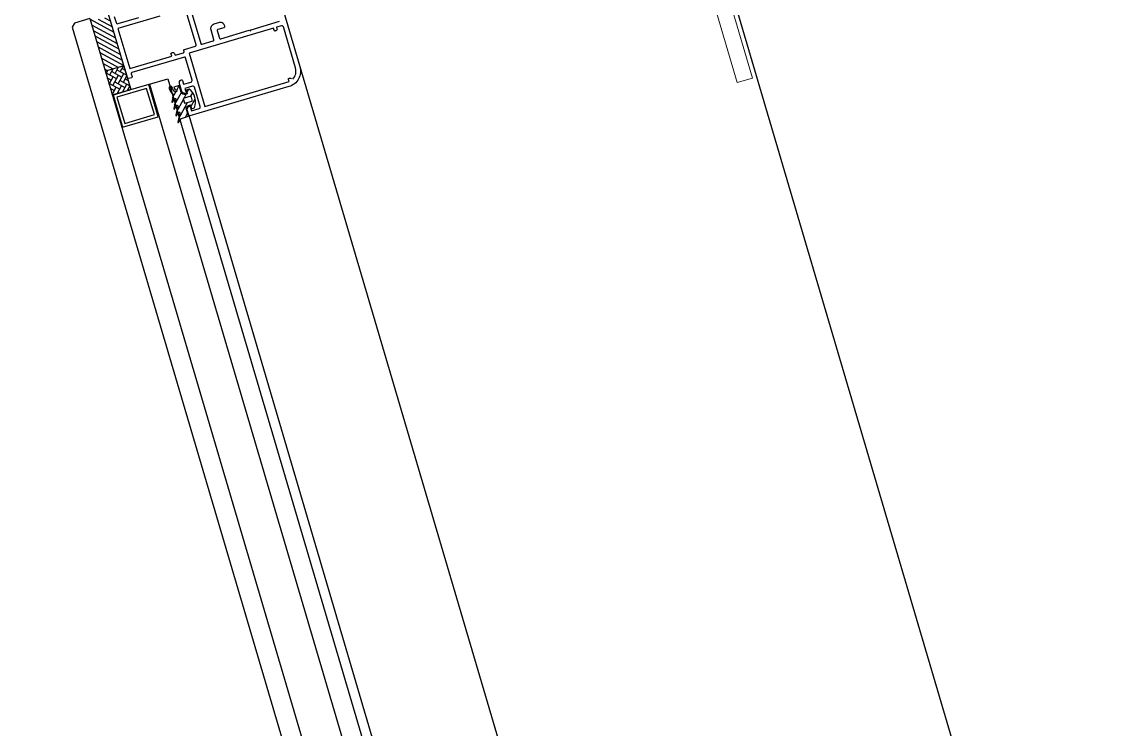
# Model space of a CAD drawing. Header units: millimetres. Extents: x 62878 to 70819, y -67946 to -61850.
# Drawn here: x 63477.15 to 63510.87, y -64941.22 to -64919.22 of the extents above; entities that cross this region are included whole.
import ezdxf

# ---------------------------------------------------------------- set-up
doc = ezdxf.new("R2010")
doc.units = ezdxf.units.MM
doc.layers.add('Dog_dos_yeni', color=63, linetype='Continuous', lineweight=5)
doc.layers.add('DOGRAMA', color=171, linetype='Continuous', lineweight=0)

msp = doc.modelspace()

# ---------------------------------------------------------------- hatches: boundary and pattern name
at = {"layer": 'DOGRAMA', "lineweight": -2}
h = msp.add_hatch(dxfattribs=at)
h.set_pattern_fill('ANSI31', color=256, scale=0.04, angle=433.5058, style=0)
h.set_pattern_definition([(331.42666, (63455.71252, -64789.3224), (0.06074198, 0.11153211), [])])
h.paths.add_polyline_path([(63480.223, -64920.336, -0.414214), (63480.242, -64920.301), (63479.873, -64919.052, -0.153231), (63479.269, -64919.126), (63479.674, -64920.497)])
h.paths.add_polyline_path([(63480.328, -64920.593), (63480.257, -64920.354, -0.414214), (63480.223, -64920.336), (63479.674, -64920.497), (63479.752, -64920.763)])
h = msp.add_hatch(dxfattribs=at)
h.set_pattern_fill('AR-HBONE', color=256, scale=0.03, angle=433.5058, style=0)
h.set_pattern_definition([(61.42666, (63516.07006, -64915.16394), (0.16277867, 0.04799068), [0.36, -0.12]), (331.42666, (63516.12745, -64915.05856), (0.16277867, 0.04799068), [0.36, -0.12])])
h.paths.add_polyline_path([(63480.476, -64921.095), (63480.546, -64921.335), (63479.971, -64921.505), (63479.752, -64920.763), (63480.328, -64920.593)])
h = msp.add_hatch(dxfattribs=at)
h.set_pattern_fill('ANSI31', color=256, scale=0.05, angle=433.5058, style=0)
h.set_pattern_definition([(61.42666, (63523.6476, -65019.7501), (0.13941514, -0.07592747), [])])
edge = h.paths.add_edge_path(flags=16)
edge.add_arc((63482.058, -64921.723), 0.4, 4.8897, 27.9636)
edge.add_line((63482.411, -64921.536), (63482.169, -64921.607))
edge.add_line((63482.169, -64921.607), (63482.215, -64921.76))
edge.add_line((63482.215, -64921.76), (63482.456, -64921.689))
edge = h.paths.add_edge_path()
edge.add_arc((63482.058, -64921.723), 0.5, 339.5568, 413.2966)
edge.add_line((63482.357, -64921.322), (63482.261, -64921.351))
edge.add_line((63482.261, -64921.351), (63482.295, -64921.466))
edge.add_line((63482.295, -64921.466), (63482.237, -64921.483))
edge.add_arc((63482.209, -64921.387), 0.1, 196.4267, 286.4267, ccw=False)
edge.add_line((63482.113, -64921.415), (63482.051, -64921.204))
edge.add_line((63482.051, -64921.204), (63481.878, -64921.255))
edge.add_line((63481.878, -64921.255), (63481.889, -64921.293))
edge.add_arc((63481.952, -64921.274), 0.065, 196.4267, 264.836)
edge.add_arc((63481.943, -64921.372), 0.0327, -109.0036, 84.836, ccw=False)
edge.add_arc((63482.025, -64921.226), 0.199, 192.077, 242.3429, ccw=False)
edge.add_arc((63481.782, -64921.283), 0.05, 17.9413, 195.4545)
edge.add_arc((63482.046, -64921.21), 0.323, 195.486, 234.8123)
edge.add_arc((63481.848, -64921.491), 0.02, -13.5733, 54.8123, ccw=False)
edge.add_line((63481.867, -64921.496), (63481.815, -64921.709))
edge.add_arc((63481.83, -64921.713), 0.015, 166.4267, 326.4267)
edge.add_line((63481.843, -64921.721), (63481.911, -64921.619))
edge.add_arc((63481.927, -64921.63), 0.02, -13.5733, 146.4267, ccw=False)
edge.add_line((63481.947, -64921.634), (63481.878, -64921.921))
edge.add_arc((63481.892, -64921.924), 0.015, 166.4267, 326.4267)
edge.add_line((63481.905, -64921.932), (63481.973, -64921.83))
edge.add_arc((63481.99, -64921.841), 0.02, -13.5733, 146.4267, ccw=False)
edge.add_line((63482.009, -64921.845), (63481.94, -64922.132))
edge.add_arc((63481.954, -64922.135), 0.015, 166.4267, 326.4267)
edge.add_line((63481.967, -64922.143), (63482.035, -64922.041))
edge.add_arc((63482.052, -64922.052), 0.02, -13.5733, 146.4267, ccw=False)
edge.add_line((63482.071, -64922.057), (63482.002, -64922.343))
edge.add_arc((63482.017, -64922.346), 0.015, 166.4267, 326.4267)
edge.add_line((63482.029, -64922.354), (63482.093, -64922.259))
edge.add_arc((63482.176, -64922.314), 0.1, 106.4267, 146.4267, ccw=False)
edge.add_line((63482.148, -64922.218), (63482.333, -64922.163))
edge.add_line((63482.333, -64922.163), (63482.271, -64921.952))
edge.add_arc((63482.367, -64921.924), 0.1, 106.4267, 196.4267, ccw=False)
edge.add_line((63482.339, -64921.828), (63482.396, -64921.811))
edge.add_line((63482.396, -64921.811), (63482.43, -64921.926))
edge.add_line((63482.43, -64921.926), (63482.526, -64921.898))

# ---------------------------------------------------------------- linework, layer by layer
msp.add_lwpolyline([(68896.021, -63031.435), (69030.259, -63071.184), (69185.279, -62547.653), (68892.999, -62461.107, 1.044368), (68063.198, -62298.73, 0.204375), (63106.96, -62494.783, 0.353953), (62932.94, -62997.825), (63753.185, -65779.598), (64154.954, -67142.153), (65336.723, -66792.622), (65336.7, -66829.112), (65270.535, -66829.071, 0.626789), (65270.199, -67369.071), (65531.845, -67369.234, 0.926242), (66130.088, -67369.606), (66391.733, -67369.769, 0.626743), (66392.069, -66829.769), (66326.147, -66829.728), (66326.17, -66793.238), (67506.156, -67144.128), (68467.025, -63899.086), (68625.204, -63946.037), (68896.024, -63031.423)], format="xyb")
at = {"layer": 'Dog_dos_yeni'}
msp.add_lwpolyline([(63499.873, -64920.975), (63495.066, -64904.669), (63494.586, -64904.81), (63496.071, -64909.846), (63486.959, -64912.532), (63487.1, -64913.012), (63496.212, -64910.325), (63497.768, -64915.601), (63488.655, -64918.287), (63488.797, -64918.767), (63497.909, -64916.08), (63499.394, -64921.116), (63499.873, -64920.975)], close=True, dxfattribs=at)
at = {"layer": 'DOGRAMA', "lineweight": -2}
for p, q in [((63478.79, -64919.267), (63478.722, -64919.391)), ((63478.722, -64919.391), (63504.55, -65006.997)), ((63479.269, -64919.126), (63478.79, -64919.267)), ((63479.269, -64919.126), (63505.154, -65006.923)), ((63480.328, -64920.593), (63479.752, -64920.763)), ((63480.328, -64920.593), (63479.752, -64920.763)), ((63480.328, -64920.593), (63480.546, -64921.335)), ((63485.799, -64920.62), (63509.828, -65002.125)), ((63481.122, -64921.165), (63481.697, -64920.996)), ((63481.697, -64920.996), (63506.179, -65004.035)), ((63479.971, -64921.505), (63480.546, -64921.335)), ((63481.122, -64921.165), (63505.604, -65004.205)), ((63482.344, -64922.129), (63506.156, -65002.895))]:
    msp.add_line(p, q, dxfattribs=at)
msp.add_lwpolyline([(63106.96, -62494.783, 0.354372), (62933.156, -62998.559), (63684.776, -65547.597)], format="xyb", dxfattribs=at)
at = {"layer": 'DOGRAMA', "lineweight": -2, "ltscale": 0.5}
for points in [[(63485.154, -64918.433), (63485.799, -64920.62, -0.414214), (63485.46, -64921.241), (63482.381, -64922.149, -0.414214), (63482.344, -64922.129), (63482.296, -64921.966, -0.19911), (63482.3, -64921.928), (63482.339, -64921.858, -0.668097), (63482.391, -64921.863), (63482.428, -64921.989), (63482.668, -64921.919, 0.414214), (63482.702, -64921.857), (63482.526, -64921.262, 0.414214), (63482.464, -64921.228), (63482.225, -64921.299), (63482.262, -64921.425, -0.668097), (63482.221, -64921.458), (63482.15, -64921.419, -0.198962), (63482.126, -64921.39), (63482.056, -64921.15, -0.372839), (63482.11, -64921.031, -0.45685), (63482.151, -64921.049), (63482.185, -64921.165), (63482.415, -64921.097, 0.414214), (63482.449, -64921.035), (63482.245, -64920.344, 0.414214), (63482.208, -64920.324), (63480.577, -64920.804, 0.414214), (63480.557, -64920.842), (63480.583, -64920.928, -0.414214), (63480.562, -64920.965), (63480.476, -64920.991, -0.414214), (63480.439, -64920.97), (63479.853, -64918.985, -0.414214)], [(63482.205, -64918.156), (63482.72, -64919.902, 0.414214), (63482.757, -64919.922), (63483.107, -64919.819, 0.414214), (63483.127, -64919.782), (63483.037, -64919.475, -0.414214), (63483.138, -64919.288), (63483.311, -64919.237, -0.414214), (63483.435, -64919.305), (63483.441, -64919.324), (63483.455, -64919.372, -0.414214), (63483.435, -64919.409), (63483.252, -64919.463, 0.414214), (63483.232, -64919.5), (63483.3, -64919.731, 0.414214), (63483.337, -64919.751), (63484.224, -64919.489), (63484.262, -64919.51), (63484.282, -64919.472), (63485.169, -64919.211, 0.414214)], [(63480.031, -64919.058), (63480.088, -64919.249, 0.414214), (63480.15, -64919.283), (63480.793, -64919.094, 0.414214)], [(63485.585, -64921.004, 0.26214), (63485.664, -64920.66), (63485.288, -64919.384, 0.414214), (63485.226, -64919.35), (63485.073, -64919.396), (63485.087, -64919.444, -0.414214), (63485.053, -64919.506), (63485.034, -64919.511, -0.414214), (63484.997, -64919.491), (63484.977, -64919.424), (63482.358, -64920.196), (63482.847, -64921.855), (63485.466, -64921.083), (63485.446, -64921.016, -0.414214), (63485.466, -64920.979), (63485.486, -64920.973, -0.361813), (63485.544, -64920.999)]]:
    msp.add_lwpolyline(points, format="xyb", dxfattribs=at)
at = {"layer": 'DOGRAMA', "linetype": 'ByBlock', "lineweight": -2}
msp.add_lwpolyline([(63481.446, -64919.047), (63480.142, -64919.432), (63480.509, -64920.679), (63481.814, -64920.294), (63481.794, -64920.227, -0.414214), (63481.814, -64920.19), (63481.843, -64920.181, -0.414214), (63481.905, -64920.215), (63481.919, -64920.263), (63482.178, -64920.187, 0.414214), (63482.198, -64920.149), (63482.19, -64920.12, -0.414214), (63482.21, -64920.083), (63482.556, -64919.981, 0.414214), (63482.576, -64919.944), (63482.217, -64918.726, 0.414214)], format="xyb", dxfattribs=at)
at = {"layer": 'DOGRAMA', "lineweight": -2}
for points in [[(63479.99, -64921.499), (63480.287, -64922.506), (63481.399, -64922.178), (63481.103, -64921.171)], [(63480.114, -64921.567), (63480.354, -64922.382), (63481.275, -64922.11), (63481.035, -64921.295)]]:
    msp.add_lwpolyline(points, close=True, dxfattribs=at)
for points in [[(63482.526, -64921.898, 0.333333), (63482.357, -64921.322), (63482.261, -64921.351), (63482.295, -64921.466), (63482.237, -64921.483, -0.414214), (63482.113, -64921.415), (63482.051, -64921.204), (63481.878, -64921.255), (63481.889, -64921.293, 0.307685), (63481.946, -64921.339, -1.128702), (63481.932, -64921.403, -0.222912), (63481.83, -64921.268, 0.978531), (63481.734, -64921.297, 0.173298), (63481.859, -64921.475, -0.307572), (63481.867, -64921.496), (63481.815, -64921.709, 0.8391), (63481.843, -64921.721), (63481.911, -64921.619, -0.8391), (63481.947, -64921.634), (63481.878, -64921.921, 0.8391), (63481.905, -64921.932), (63481.973, -64921.83, -0.8391), (63482.009, -64921.845), (63481.94, -64922.132, 0.8391), (63481.967, -64922.143), (63482.035, -64922.041, -0.8391), (63482.071, -64922.057), (63482.002, -64922.343, 0.8391), (63482.029, -64922.354), (63482.093, -64922.259, -0.176327), (63482.148, -64922.218), (63482.333, -64922.163), (63482.271, -64921.952, -0.414214), (63482.339, -64921.828), (63482.396, -64921.811), (63482.43, -64921.926)], [(63482.456, -64921.689, 0.101021), (63482.411, -64921.536), (63482.169, -64921.607), (63482.215, -64921.76)], [(63482.456, -64921.689, 0.101021), (63482.411, -64921.536), (63482.169, -64921.607), (63482.215, -64921.76)]]:
    msp.add_lwpolyline(points, format="xyb", close=True, dxfattribs=at)

doc.saveas('drawing.dxf')
